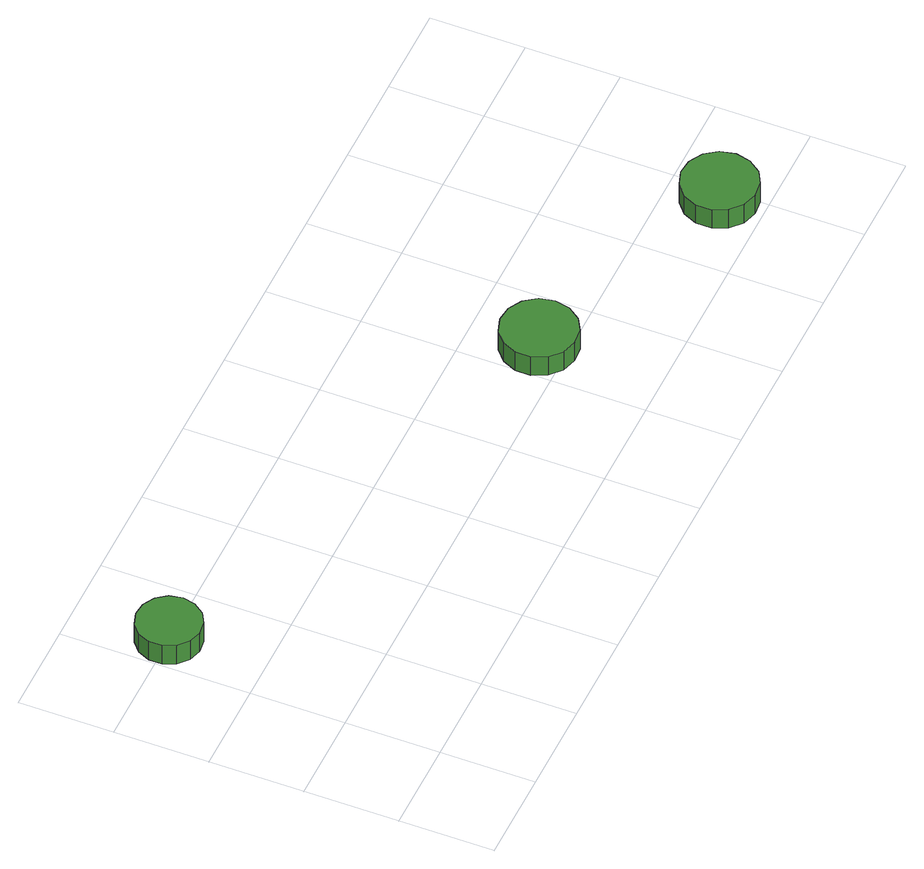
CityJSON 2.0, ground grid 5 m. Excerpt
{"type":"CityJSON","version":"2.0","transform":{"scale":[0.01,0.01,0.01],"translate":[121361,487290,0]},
"CityObjects":{
"tree1":{"type":"SolitaryVegetationObject","attributes":{"function":"something"},"geometry":[{"type":"MultiSurface","lod":"1","boundaries":[[[0,1,2,3,4,5,6,7,8,9,10,11,12,13,14]],[[15,16,17,18,19,20,21,22,23,24,25,26,27,28,29]],[[0,29,28,1]],[[1,28,27,2]],[[2,27,26,3]],[[3,26,25,4]],[[4,25,24,5]],[[5,24,23,6]],[[6,23,22,7]],[[7,22,21,8]],[[8,21,20,9]],[[9,20,19,10]],[[10,19,18,11]],[[11,18,17,12]],[[12,17,16,13]],[[13,16,15,14]],[[14,15,29,0]]]}]},
"tree2":{"type":"SolitaryVegetationObject","attributes":{"function":"something"},"geometry":[{"type":"MultiSurface","lod":"1","boundaries":[[[30,31,32,33,34,35,36,37,38,39,40,41,42,43,44]],[[45,46,47,48,49,50,51,52,53,54,55,56,57,58,59]],[[30,59,58,31]],[[31,58,57,32]],[[32,57,56,33]],[[33,56,55,34]],[[34,55,54,35]],[[35,54,53,36]],[[36,53,52,37]],[[37,52,51,38]],[[38,51,50,39]],[[39,50,49,40]],[[40,49,48,41]],[[41,48,47,42]],[[42,47,46,43]],[[43,46,45,44]],[[44,45,59,30]]]}]},
"tree3":{"type":"SolitaryVegetationObject","attributes":{"function":"something"},"geometry":[{"type":"MultiSurface","lod":"1","boundaries":[[[60,61,62,63,64,65,66,67,68,69,70,71,72,73,74]],[[75,76,77,78,79,80,81,82,83,84,85,86,87,88,89]],[[60,89,88,61]],[[61,88,87,62]],[[62,87,86,63]],[[63,86,85,64]],[[64,85,84,65]],[[65,84,83,66]],[[66,83,82,67]],[[67,82,81,68]],[[68,81,80,69]],[[69,80,79,70]],[[70,79,78,71]],[[71,78,77,72]],[[72,77,76,73]],[[73,76,75,74]],[[74,75,89,60]]]}]}
},
"vertices":[
[350,1502,189],[336,1571,189],[294,1628,189],[233,1663,189],[163,1671,189],[97,1649,189],[44,1602,189],[16,1538,189],[16,1467,189],[44,1403,189],[97,1356,189],[163,1334,189],[233,1342,189],[294,1377,189],[336,1434,189],[336,1434,62],[294,1377,62],[233,1342,62],[163,1334,62],[97,1356,62],[44,1403,62],[16,1467,62],[16,1538,62],[44,1602,62],[97,1649,62],[163,1671,62],[233,1663,62],[294,1628,62],[336,1571,62],[350,1502,62],
[2880,640,201],[2863,721,201],[2814,787,201],[2743,828,201],[2661,837,201],[2582,812,201],[2521,756,201],[2487,681,201],[2487,599,201],[2521,523,201],[2582,468,201],[2661,443,201],[2743,451,201],[2814,492,201],[2863,559,201],[2863,559,74],[2814,492,74],[2743,451,74],[2661,443,74],[2582,468,74],[2521,523,74],[2487,599,74],[2487,681,74],[2521,756,74],[2582,812,74],[2661,837,74],[2743,828,74],[2814,787,74],[2863,721,74],[2880,640,74],
[4130,231,202],[4112,311,202],[4064,378,202],[3993,419,202],[3911,428,202],[3833,402,202],[3772,347,202],[3738,272,202],[3738,190,202],[3772,114,202],[3833,59,202],[3911,34,202],[3993,43,202],[4064,84,202],[4112,150,202],[4112,150,75],[4064,84,75],[3993,43,75],[3911,34,75],[3833,59,75],[3772,114,75],[3738,190,75],[3738,272,75],[3772,347,75],[3833,402,75],[3911,428,75],[3993,419,75],[4064,378,75],[4112,311,75],[4130,231,75]
]}
